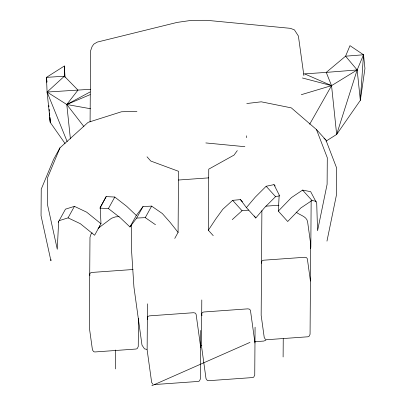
<?xml version="1.0" encoding="UTF-8"?>
<svg xmlns="http://www.w3.org/2000/svg" width="406" height="406" viewBox="0 0 406 406"><rect width="100%" height="100%" fill="white"/><g stroke="black" fill="none" stroke-linecap="round" stroke-linejoin="round"><path stroke-width="0.61" d="M90.081 121.836L90.579 50.846L92.035 46.705L93.74 44.178L97.247 42.102L177.117 22.411L191.764 20.315L206.705 20.3L290.417 28.339L294.426 29.877L298.4 36.038L303.886 75.557M115.441 368.912L115.573 350.008M131.58 224.396L131.412 248.269L133.929 287.012L141.993 345.13L144.5 348.866L146.891 349.393M138.451 318.355L138.253 346.567L137.213 348.597L136.117 349.023L94.882 351.961L93.69 351.697L93.101 350.891L92.436 349.83L89.345 327.581L89.98 237.322L91.025 234.049L92.126 232.836M147.454 303.835L147.134 349.85L151.656 382.452L152.91 384.32M174.758 238.423L178.087 232.389L178.513 171.291L150.783 161.04L147.023 156.802M200.737 330.443L200.397 378.981L199.356 381.011L198.26 381.437L154.107 384.583M201.802 299.963L201.483 345.978L206.009 378.58L207.263 380.447L208.456 380.711L252.613 377.565L253.709 377.138L254.745 375.108L255.08 327.2M213.236 235.658L208.334 230.238L208.76 169.135L234.018 155.107L237.287 150.626M261.89 210.633L261.159 315.34L264.245 337.589L265.504 339.452L266.696 339.72L307.931 336.782L309.027 336.351L310.062 334.321L310.692 244.062L307.606 221.813C306.713 216.18 299.765 215.317 296.116 212.074M283.109 356.96L283.241 338.69M311.153 200.478L310.823 247.381L310.407 248.563M50.983 259.535L50.923 260.794L41.052 215.759L41.234 189.191L53.622 159.35L59.976 147.83L88.107 122.358L121.45 111.777L136.929 111.33M58.626 221.564L57.282 249.274L47.406 204.238L47.593 177.676L59.976 147.83M316.34 201.34L312.001 200.488L300.81 207.989L287.707 221.493L278.308 211.1L279.186 194.951L273.969 184.639L266.158 186.258L255.227 197.174L246.406 207.598L255.805 217.992L264.626 207.573L275.557 196.651L279.764 195.778M303.759 73.943L326.246 72.39L345.582 56.185L349.982 45.655L363.512 54.769L360.34 100.338L336.66 134.422L326.028 141.136M326.962 241.118L336.503 194.702L336.686 168.14L325.866 139.948L316.467 129.555L291.32 107.879L261.251 101.815L246.792 103.52M200.28 347.658L200.62 346.836L196.098 314.229L195.261 313.092L193.571 312.716L149.418 315.863L147.865 316.467L147.358 317.705L147.622 319.583M363.512 54.769L357.158 69.954L336.66 134.422L331.55 85.636L326.246 72.39L357.158 69.954L360.34 100.338L364.948 68.497L363.512 54.769L345.582 56.185L357.158 69.954L331.55 85.636L301.313 94.684M99.815 208.116L108.422 208.562L120.354 217.855L129.956 226.959L136.315 215.444L126.713 206.334L114.781 197.047L106.169 196.595L100.246 207.705L100.977 223.736L94.618 235.252L80.327 223.701L68.061 217.875L59.124 220.666M58.231 222.285L65.483 209.146L74.42 206.355L86.686 212.181L100.977 223.736M68.061 217.875L74.42 206.355M100.115 207.567L106.169 196.595M108.422 208.562L114.781 197.047M129.956 226.959L136.655 218.073L143.013 206.552L151.626 206.116L162.339 213.541L169.972 222.163L178.087 232.389M136.655 218.073L145.272 217.636L151.626 206.116M309.682 124.211L331.55 85.636L305.013 74.049M208.334 230.238L215.825 218.895L222.848 209.227L232.653 200.346L240.453 199.61L242.499 201.868M136.315 215.444L143.013 206.552M70.395 138.903L66.792 104.504L77.972 90.081L90.614 89.29M278.308 211.1L291.417 197.59L302.602 190.094L310.666 191.673L316.71 203.173L317.563 230.725L327.104 184.309L327.292 157.741L316.467 129.555M232.247 219.626L242.052 210.739L248.655 210.115M98.085 228.355L111.493 218.276L115.411 216.885L119.146 216.621M65.051 143.516L50.273 122.434L47.091 92.05L46.457 77.368L64.346 66.011L65.036 77.328M64.346 66.011L64.371 76.226L47.091 92.05L66.792 104.504L90.117 91.959M151.88 385.7L249.979 342.395M83.88 126.555L66.792 104.504L90.132 94.639M265.915 340.213L263.722 341.07L254.882 341.7M178.412 180.025L208.73 177.869M265.905 206.162L278.973 205.228M133.011 269.508L91.776 272.446L90.228 273.055L89.721 274.289L89.893 275.527M200.569 345.572L201.833 345.481M46.883 82.372L46.457 77.368L64.371 76.226L77.972 90.081L47.091 92.05L67.173 141.623M205.847 142.942L244.874 146.688M66.792 104.504L90.452 108.722M302.404 77.982L331.55 85.636M145.272 217.636L155.473 224.706M323.968 138.314L325.866 139.948M302.602 190.094L312.001 200.488M273.969 184.639L275.192 185.994M266.158 186.258L275.557 196.651M232.653 200.346L242.052 210.739M254.313 215.997L255.805 217.992M240.453 199.61L246.406 207.598M310.438 281.028L307.347 258.779L306.515 257.643L304.825 257.267L263.59 260.205L262.037 260.809L261.53 262.048L261.703 263.281M254.968 342.958L250.446 310.357L249.609 309.22L247.924 308.844L203.766 311.991L202.213 312.595L201.706 313.833L201.97 315.711M99.506 225.853L99.764 227.73M46.457 77.368L46.913 81.733M48.842 105.535L48.948 106.788M49.156 109.29L49.319 111.168M49.476 113.046L49.74 116.177M49.557 113.03L49.745 115.543M246.63 135.812L246.721 137.675M50.273 122.434L49.847 117.43L50.273 122.434"/></g></svg>
